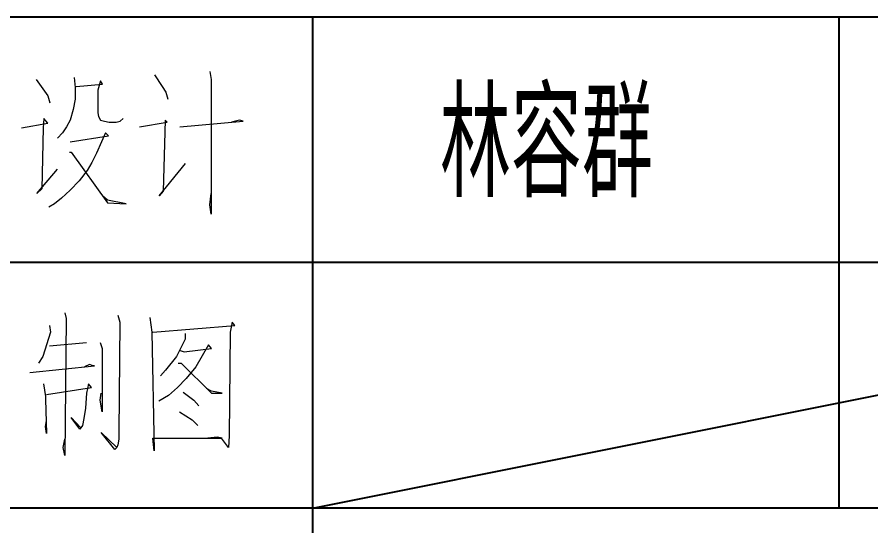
# Model space of a CAD drawing. Extents: x 93518 to 937116, y -359949 to 58022.
# Drawn here: x 754548 to 756982, y -120226 to -118775 of the extents above; entities that cross this region are included whole.
import ezdxf

# ---------------------------------------------------------------- set-up
doc = ezdxf.new("R2010")
doc.units = 0
doc.header["$LTSCALE"] = 1000
doc.header["$MEASUREMENT"] = 0
doc.layers.get('0').update_dxf_attribs({"linetype": 'CONTINUOUS'})
doc.layers.add('PUB_TEXT', color=7, linetype='CONTINUOUS')
doc.styles.add('HZ', font='geditxt.shx', dxfattribs={"width": 0.8, "bigfont": 'dxt.shx'})
doc.styles.get("Standard").update_dxf_attribs({"font": 'GBENOR', "bigfont": 'GBCBIG'})

msp = doc.modelspace()

# ---------------------------------------------------------------- linework, layer by layer
at = {"color": 2}
for p, q in [((767891.4, -118774.9), (749891.4, -118774.9)), ((755391.4, -121574.9), (755391.4, -118774.9)), ((756891.4, -120174.9), (756891.4, -118774.9)), ((758891.4, -119474.9), (749891.4, -119474.9)), ((767891.4, -120174.9), (750891.4, -120174.9))]:
    msp.add_line(p, q, dxfattribs=at)
at = {"color": 1}
msp.add_line((755391.4, -120174.9), (758891.4, -119474.9), dxfattribs=at)
at = {"color": 7, "lineweight": 0}
for points in [[(754602, -118953.1), (754635.8, -118999.4), (754641.3, -119019)], [(754710.3, -118946.8), (754713.4, -118975.9), (754713.4, -119008.8), (754707.9, -119038.6), (754699.3, -119068.4), (754688.3, -119088), (754677.3, -119104.5), (754663.2, -119120.2)], [(754939.3, -118939.8), (754961.2, -118972.7), (754972.2, -118989.2), (754977.7, -119008.8)], [(755097.7, -118930.4), (755100.8, -118953.1), (755100.8, -119336.6), (755097.7, -119310.7), (755100.8, -119277.8)], [(754716.5, -118972.7), (754791, -118966.4), (754785.6, -118956.3), (754777.7, -118982.9), (754777.7, -119005.7), (754777.7, -119025.3), (754777.7, -119048), (754780.1, -119058.2), (754785.6, -119068.4), (754797.3, -119071.5), (754810.6, -119074.7), (754830.3, -119074.7), (754841.2, -119071.5), (754849.9, -119064.5)], [(754560.5, -119091.1), (754635.8, -119077.8), (754624, -119064.5), (754621.7, -119091.1), (754618.5, -119264.4), (754604.4, -119277.8), (754663.2, -119208.8)], [(754896.9, -119088), (754975.3, -119074.7), (754969.8, -119068.4), (754964.3, -119271.5), (754952.6, -119284.8), (755027.9, -119192.3)], [(755011.4, -119088), (755192.6, -119071.5), (755181.6, -119068.4), (755158.8, -119074.7)], [(754699.3, -119130.3), (754808.3, -119113.9), (754799.7, -119104.5), (754788.7, -119130.3), (754774.6, -119163.3), (754760.5, -119189.2), (754747.1, -119212.7), (754724.4, -119241.7), (754699.3, -119268.4), (754674.2, -119291.1), (754654.6, -119307.6), (754638.1, -119317)], [(754696.9, -119160.1), (754702.4, -119160.1), (754805.2, -119304.4), (754858.5, -119307.6), (754805.2, -119297.4), (754791, -119284.8)], [(754684.2, -119617.9), (754687.4, -119634.3), (754684.2, -120024.9), (754678.7, -120002.1), (754684.2, -119978.6)], [(754834.8, -119624.9), (754840.3, -119644.5), (754837.9, -119959), (754837.9, -119978.6), (754834.8, -119995.1), (754832.5, -120002.1), (754826.2, -120008.4), (754787.8, -119959), (754832.5, -120002.1)], [(754926.6, -119631.2), (754932, -119673.5), (754938.3, -120011.5), (754935.2, -119975.4), (755132.8, -119975.4), (755118.7, -119972.3), (755091.2, -119975.4)], [(754640.3, -119653.9), (754642.7, -119673.5), (754620.7, -119742.5), (754609, -119762.1)], [(754935.2, -119673.5), (755168.9, -119653.9), (755161, -119644.5), (755155.5, -119673.5), (755152.4, -119969.2), (755150.1, -120002.1), (755130.4, -119975.4)], [(755026.9, -119676.7), (755026.9, -119693.1), (755001.8, -119742.5), (754971.3, -119781.8), (754957.1, -119798.2)], [(754640.3, -119712.7), (754745.4, -119703.3)], [(754784.6, -119703.3), (754790.1, -119719.8), (754790.1, -119900.2), (754784.6, -119867.2), (754787.8, -119847.6)], [(755012.8, -119726.1), (755024.6, -119729.2), (755102.2, -119719.8), (755093.6, -119709.6), (755057.5, -119772.3), (755030.1, -119805.3), (755005, -119831.2), (754979.9, -119853.9), (754951.7, -119870.4)], [(754583.9, -119788.8), (754768.1, -119769.2), (754765, -119769.2), (754754, -119765.3), (754739.9, -119772.3)], [(755007.3, -119762.1), (755016, -119762.1), (755102.2, -119847.6), (755132.8, -119847.6), (755102.2, -119841.3), (755088.1, -119834.3)], [(754623.1, -119821), (754628.6, -119857), (754628.6, -119864.1), (754631.7, -119962.1), (754628.6, -119942.5), (754631.7, -119926)], [(754631.7, -119850.8), (754759.5, -119831.2), (754751.7, -119821), (754745.4, -119847.6), (754743.1, -119890), (754737.6, -119919.8), (754734.4, -119939.4), (754726.6, -119949.6), (754701.5, -119916.6), (754728.9, -119945.6)], [(755021.4, -119844.5), (755052, -119867.2), (755066.1, -119883.7)], [(755010.5, -119900.2), (755046.5, -119922.9), (755063, -119939.4)]]:
    msp.add_lwpolyline(points, dxfattribs=at)

# ---------------------------------------------------------------- texts
msp.add_text('334455', height=0.01).set_placement((755100.8, -119079.9))
at = {"layer": 'PUB_TEXT', "style": 'HZ', "width": 0.7}
msp.add_text('林容群', height=304.25, dxfattribs=at).set_placement((755753.5, -119288.4))

doc.saveas('drawing.dxf')
